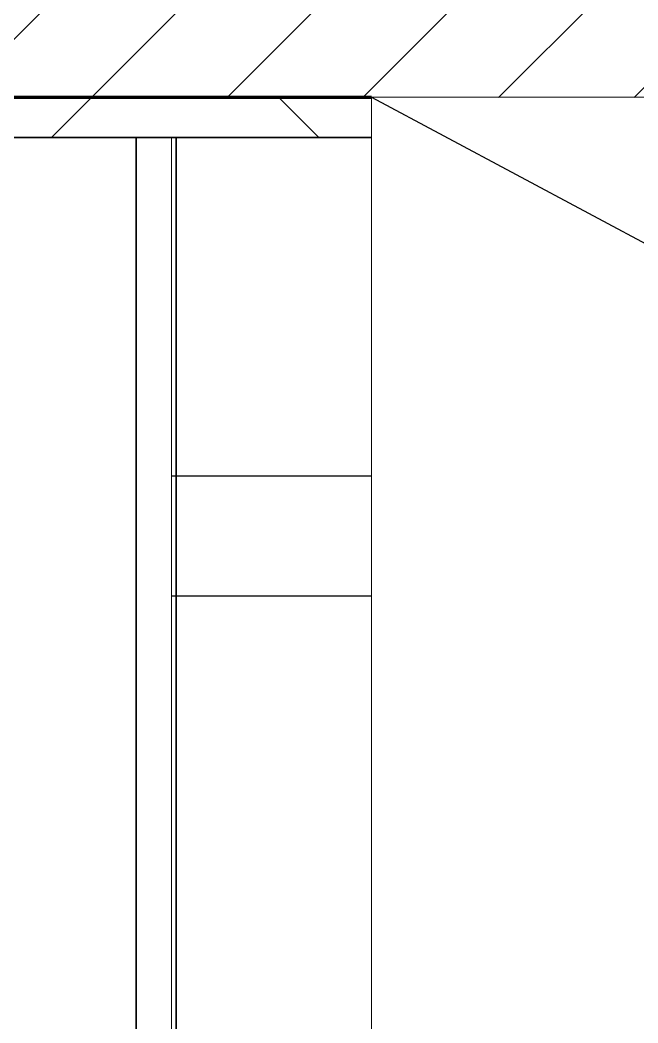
# Model space of a CAD drawing. Header units: millimetres. Extents: x -794326 to -715748, y -17796 to 22353.
# Drawn here: x -775337 to -774564, y 6787 to 8041 of the extents above; entities that cross this region are included whole.
import ezdxf

# ---------------------------------------------------------------- set-up
doc = ezdxf.new("R2010")
doc.units = ezdxf.units.MM
for name, color, linetype, lineweight in [('_ _ A-DETL-OPENING', 1, 'Continuous', 25), ('A-CLNG', 2, 'Continuous', 9), ('A-CLNG-PATT', 2, 'Continuous', 9), ('A-DETL', 1, 'Continuous', 70), ('A-FLOR-E', 2, 'Continuous', 35), ('A-WALL', 5, 'Continuous', 35), ('A-WALL-FNSH', 2, 'Continuous', 35), ('A-WALL-PATT', 1, 'Continuous', 35), ('WALL-E', 2, 'Continuous', 35)]:
    doc.layers.add(name, color=color, linetype=linetype, lineweight=lineweight)

msp = doc.modelspace()

# ---------------------------------------------------------------- hatches: boundary and pattern name
at = {"layer": 'A-CLNG-PATT', "lineweight": 25}
h = msp.add_hatch(dxfattribs=at)
h.set_pattern_fill('FP_8', color=256, style=0, pattern_type=2)
h.set_pattern_definition([(180, (-732165, 5304), (-5e-13, -4414), [3600, 0]), (0, (-735765, 4704), (0, -4414), [3600, 0]), (90, (-732165, 3803.8), (3600, -2e-13), [4414, 0]), (90, (-735765, 3803.8), (3600, -2e-13), [4414, 0]), (180, (-732165, 5936), (-5e-13, -4414), [3600, 0]), (0, (-735765, 5454), (0, -4414), [3600, 0]), (180, (-732165, 6086), (-5e-13, -4414), [3600, 0]), (0, (-735765, 3954), (0, -4414), [3600, 0]), (0, (-735765, 4554), (0, -4414), [3600, 0]), (180, (-732165, 6568), (-5e-13, -4414), [3600, 0]), (180, (-732165, 6718), (-5e-13, -4414), [3600, 0]), (180, (-732165, 8068), (-5e-13, -4414), [3600, 0]), (0, (-735765, 7468), (0, -4414), [3600, 0]), (0, (-735765, 7318), (0, -4414), [3600, 0])])
h.paths.add_polyline_path([(-773107.4, 4128.8), (-772882.4, 4128.8), (-772882.4, 4179), (-774897.3, 4179), (-774897.3, 7894), (-775147.4, 7894), (-775147.4, 4128.8), (-774897.3, 4128.8)])
at = {"layer": 'A-WALL-PATT', "lineweight": 9}
h = msp.add_hatch(dxfattribs=at)
h.set_pattern_fill('FP_2', color=256, style=0, pattern_type=2)
h.set_pattern_definition([(45, (0, 0), (-84.852814, 84.852814), [])])
h.paths.add_polyline_path([(-767597.4, 7944), (-767597.4, 8144), (-783082.4, 8144), (-783082.4, 7944), (-780382.4, 7944), (-780382.4, 7994), (-779182.4, 7994), (-779182.4, 7944), (-767847.3, 7944)])
h = msp.add_hatch(dxfattribs=at)
h.set_pattern_fill('FP_3', color=256, style=0, pattern_type=2)
h.set_pattern_definition([(45, (0, 0), (-212.13203, 212.13203), []), (135, (0, 0), (-212.13203, -212.13203), [])])
h.paths.add_polyline_path([(-774897.3, 7894), (-774897.3, 7944), (-779182.4, 7944), (-779182.4, 7904), (-780238.4, 7904), (-780216, 7894), (-775279.4, 7894)])
h.paths.add_polyline_path([(-780357.4, 7894), (-780326.3, 7894), (-780348.7, 7904), (-780382.4, 7904), (-780382.4, 7944), (-783032.4, 7944), (-783032.4, 7894), (-780382.4, 7894)])

# ---------------------------------------------------------------- linework, layer by layer
at = {"layer": '_ _ A-DETL-OPENING'}
msp.add_line((-774897.3, 7944.3), (-767847.3, 4179.3), dxfattribs=at)
at = {"layer": 'A-CLNG'}
for p, q in [((-775147.4, 4128.8), (-775147.4, 7894)), ((-775147.4, 7894), (-774897.3, 7894)), ((-774897.3, 7894), (-775141.4, 7894))]:
    msp.add_line(p, q, dxfattribs=at)
at = {"layer": 'A-DETL', "lineweight": 9}
for p, q in [((-774897.3, 7944.3), (-774897.3, 4179)), ((-767847.3, 7944.3), (-774897.3, 7944.3))]:
    msp.add_line(p, q, dxfattribs=at)
at = {"layer": 'A-FLOR-E'}
for p, q in [((-776399.1, 7944), (-774952.4, 7944)), ((-774902.4, 7944), (-774897.3, 7944))]:
    msp.add_line(p, q, dxfattribs=at)
at = {"layer": 'A-WALL', "color": 7, "lineweight": 70}
msp.add_line((-774897.3, 7944), (-779182.4, 7944), dxfattribs=at)
at = {"layer": 'A-WALL-FNSH', "color": 250}
for p, q in [((-779182.4, 7944), (-774897.3, 7944)), ((-774897.3, 7894), (-779182.4, 7894))]:
    msp.add_line(p, q, dxfattribs=at)
at = {"layer": 'WALL-E'}
for p, q in [((-776399.1, 7944), (-774952.4, 7944)), ((-774952.4, 7944), (-776399.1, 7944)), ((-774952.4, 7944), (-776399.1, 7944)), ((-776399.1, 7944), (-774952.4, 7944)), ((-775191.4, 7944), (-775141.4, 7944)), ((-775141.4, 7944), (-775191.4, 7944)), ((-775147.4, 7944), (-774947.4, 7944)), ((-774952.4, 7944), (-775147.4, 7944)), ((-774902.4, 7944), (-774897.3, 7944)), ((-774897.3, 7944), (-774902.4, 7944)), ((-774897.4, 7944), (-774902.4, 7944)), ((-774902.4, 7944), (-774897.3, 7944)), ((-774897.4, 7944), (-774902.4, 7944)), ((-774902.4, 7944), (-774897.4, 7944)), ((-774897.4, 7944), (-774902.4, 7944)), ((-776399.1, 7894), (-775191.4, 7894)), ((-775191.4, 7894), (-776399.1, 7894)), ((-775191.4, 7894), (-775191.4, 4078.8)), ((-775191.4, 4129), (-775191.4, 7894)), ((-775141.4, 4078.8), (-775141.4, 7894))]:
    msp.add_line(p, q, dxfattribs=at)

doc.saveas('drawing.dxf')
